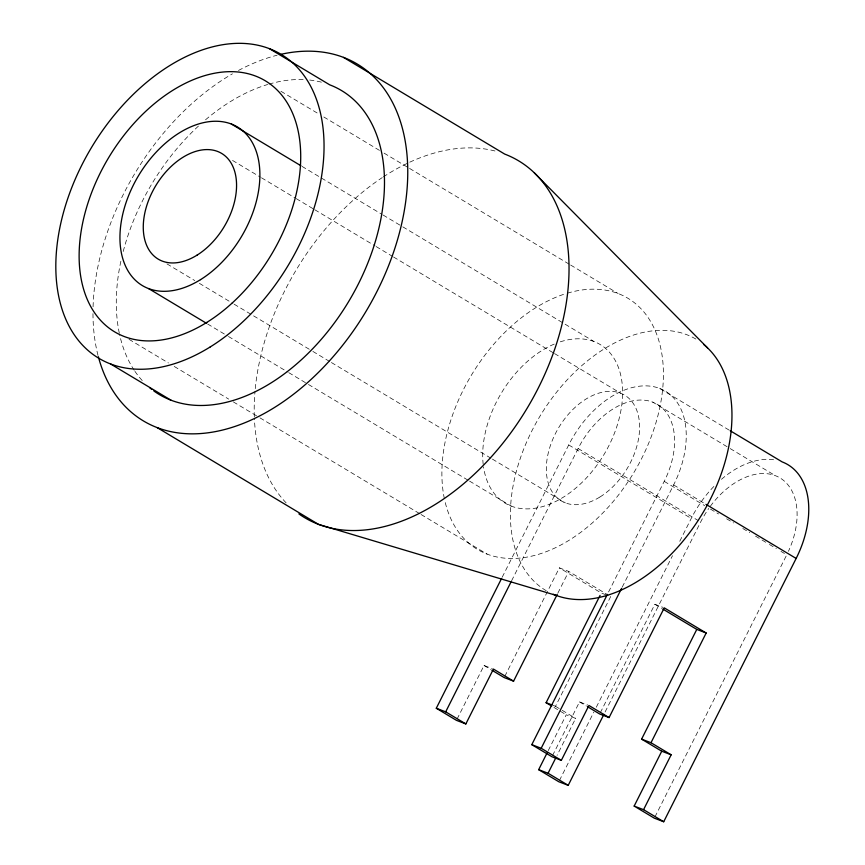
<?xml version="1.0" encoding="UTF-8"?>
<svg xmlns="http://www.w3.org/2000/svg" width="865" height="865" viewBox="0 0 865 865"><rect width="100%" height="100%" fill="white"/><g stroke="black" fill="none" stroke-linecap="round" stroke-linejoin="round"><path stroke-width="0.65" stroke-dasharray="4.33 3.24" d="M502.208 577.204L568.716 444.945A85.981 55.63 -59 0 1 659.66 388.417L729.011 430.024M511.604 580.783L578.123 448.524A70.573 45.661 -59 0 1 652.761 402.139L729.054 447.897M457.044 719.15L484.032 665.488L492.261 668.623M504.792 676.365L559.363 567.862L568.759 571.441L608.419 595.228M557.849 593.141L568.759 571.441M608.582 591.974L664.223 481.362A70.573 45.661 -59 0 0 652.761 402.139M553.146 705.408L555.503 706.305L610.679 596.591L607.154 595.25M622.216 587.14L673.619 484.941A85.981 55.63 -59 0 0 659.66 388.417M548.259 750.582L566.251 714.804L575.658 718.393L557.06 755.361M552.54 755.567L579.528 701.904L587.757 705.04M559.417 780.544L593.887 712.014M596.309 707.202L672.505 555.708M679.76 541.285L691.243 518.438A85.981 55.63 -59 0 1 714.814 485.503M600.288 712.782L654.859 604.278L663.087 607.414M605.1 711.992L700.65 522.028A70.573 45.661 -59 0 1 708.77 508.447M654.924 816.96L786.75 554.854M605.976 594.796L601.283 593.001L559.363 567.862M280.93 91.268L319.174 114.202M323.813 116.991L379.443 150.359M384.071 153.137L408.41 167.734M409.578 168.426L569.505 264.366M570.662 265.058L618.172 293.559M301.993 166.372L381.952 214.347M383.108 215.039L401.652 226.165M402.82 226.857L594.039 341.556M730.201 448.589L775.289 475.631M232.555 160.436L260.354 177.109M261.511 177.801L295.095 197.944M296.252 198.636L313.627 209.06M314.784 209.752L375.01 245.887M376.167 246.579L392.386 256.3M393.543 257.002L553.373 352.866M554.53 353.569L620.551 393.164M673.619 484.941L704.824 503.668M664.223 481.362L704.672 505.625M710.457 509.096L718.545 513.951M726.643 518.805L733.574 522.957M742.819 528.504L749.76 532.667M755.534 536.138L768.25 543.761M769.407 544.453L776.337 548.615M780.965 551.394L784.436 553.47M578.123 448.524L698.336 520.633M568.716 444.945L691.243 518.438M166.956 263.89L194.755 280.563M199.383 283.342L232.966 303.485M234.123 304.188L311.724 350.736M312.881 351.428L330.257 361.851M331.414 362.543L491.244 458.418M492.401 459.11L565.364 502.879M207.632 323.997L227.333 335.815M228.49 336.507L287.591 371.961M288.759 372.653L307.302 383.779M308.459 384.471L468.387 480.41M469.544 481.102L511.269 506.133M654.859 604.278L661.66 608.355M129.026 339.318L168.426 362.954M174.222 366.436L228.684 399.1M233.323 401.89L258.819 417.179M259.976 417.871L419.914 513.81M421.071 514.502L487.125 554.13M579.528 701.904L586.243 705.927M555.503 706.305L561.104 709.657M562.218 710.327L575.658 718.393M484.032 665.488L490.747 669.51M553.935 707.419L566.251 714.804M710.295 506.328A70.573 45.661 -59 0 1 779.549 477.653A70.573 45.661 -59 0 1 788.437 551.329M721.453 479.307A85.981 55.63 -59 0 1 775.008 459.964M286.11 502.835A208.033 134.594 -59 0 1 254.375 418.163M254.321 416.844A208.033 134.594 -59 0 1 255.013 391.25M255.262 388.634A208.033 134.594 -59 0 1 382.254 177.595M383.346 176.882A208.033 134.594 -59 0 1 497.483 151.678M98.005 355.407A208.033 134.594 -59 0 1 92.977 312.168M93.074 306.783A208.033 134.594 -59 0 1 232.447 73.817M238.481 70.465A208.033 134.594 -59 0 1 277.038 55.252M142.238 380.557A177.206 114.656 -59 0 1 134.962 371.366M134.226 370.263A177.206 114.656 -59 0 1 119.597 334.56M119.305 333.198A177.206 114.656 -59 0 1 120.97 260.798M123.208 251.477A177.206 114.656 -59 0 1 198.409 126.106M205.556 119.77A177.206 114.656 -59 0 1 267.674 84.5M269.004 84.11A177.206 114.656 -59 0 1 304.383 79.623M309.681 80.045A177.206 114.656 -59 0 1 323.705 82.802M546.226 590.698A146.39 94.707 -59 0 1 540.138 415.914A146.39 94.707 -59 0 1 697.233 339.869M567.343 293.181A146.39 94.707 -59 0 1 663.401 376.005A146.39 94.707 -59 0 1 564.218 543.155A146.39 94.707 -59 0 1 444.653 499.981M444.361 498.651A146.39 94.707 -59 0 1 564.748 293.992M560.293 341.826A92.458 59.815 -59 0 1 622.584 394.267A92.458 59.815 -59 0 1 557.201 500.705A92.458 59.815 -59 0 1 483.513 466.819M483.2 464.418A92.458 59.815 -59 0 1 554.216 344.097M600.029 496.943A61.642 39.877 -59 0 0 629.342 398.743A61.642 39.877 -59 0 0 549.502 448.373A61.642 39.877 -59 0 0 600.029 496.943"/><path stroke-width="1.3" d="M557.244 594.352L513.583 681.155L493.428 669.067L465.846 723.929L456.439 720.34L436.295 708.251L501.603 578.404M436.295 708.251L445.691 711.841L510.999 581.983M551.697 706.078L546.096 702.715L600.072 595.412M706.175 633.007L696.779 629.417L641.603 739.132L650.999 742.721L706.175 633.007L664.266 607.857L609.079 717.572L588.935 705.483L561.342 760.346L551.946 756.756L531.791 744.668L607.381 594.374M531.791 744.668L541.187 748.257L621.611 588.341M603.889 714.393L568.218 785.334L558.812 781.755L538.668 769.666L547.058 752.961M538.668 769.666L548.064 773.245L555.86 757.74M634.164 806.083L661.747 751.22L671.154 754.81L643.56 809.662L634.164 806.083L654.318 818.171L663.715 821.75L796.146 558.444A85.981 55.63 -59 0 0 782.187 461.921L730.168 430.716M555.644 595.228L318.471 524.363L157.257 427.656M513.583 681.155L504.187 677.576L491.871 670.191M609.079 717.572L599.683 713.993L587.367 706.608M546.096 702.715L551.978 704.953M343.481 57.382L504.706 154.089A208.033 134.594 -59 0 1 530.375 402.712A208.033 134.594 -59 0 1 298.89 513.907M269.231 48.548L329.684 84.813A177.206 114.656 -59 0 1 351.298 297.052A177.206 114.656 -59 0 1 153.819 390.926M231.29 123.976L300.825 165.68M705.981 504.36L796.146 558.444M148.521 288.542L206.476 323.294M662.795 609.036L696.779 629.417M110.59 363.97L171.043 400.236M650.999 742.721L671.154 754.81M641.603 739.132L661.747 751.22M541.187 748.257L561.342 760.346M643.56 809.662L663.715 821.75M445.691 711.841L465.846 723.929M548.064 773.245L568.218 785.334M534.375 172.924L707.57 347.914M281.093 54.29A208.033 134.594 -59 0 1 407.61 179.833A208.033 134.594 -59 0 1 267.512 411.664A208.033 134.594 -59 0 1 98.35 356.715M151.721 389.347A177.206 114.656 -59 0 1 149.677 387.693M703.645 344.443A146.39 94.707 -59 0 1 702.196 513.994A146.39 94.707 -59 0 1 553.232 594.244M210.26 346.919A177.206 114.656 -59 0 0 294.5 64.583A177.206 114.656 -59 0 0 64.972 207.265A177.206 114.656 -59 0 0 210.26 346.919M206.713 322.461A146.39 94.707 -59 0 0 276.313 89.225A146.39 94.707 -59 0 0 86.695 207.081A146.39 94.707 -59 0 0 206.713 322.461M196.982 255.186A61.642 39.877 -59 0 0 226.295 156.976A61.642 39.877 -59 0 0 146.455 206.605A61.642 39.877 -59 0 0 196.982 255.186M200.529 279.644A92.458 59.815 -59 0 0 244.481 132.345A92.458 59.815 -59 0 0 124.722 206.778A92.458 59.815 -59 0 0 200.529 279.644"/></g></svg>
